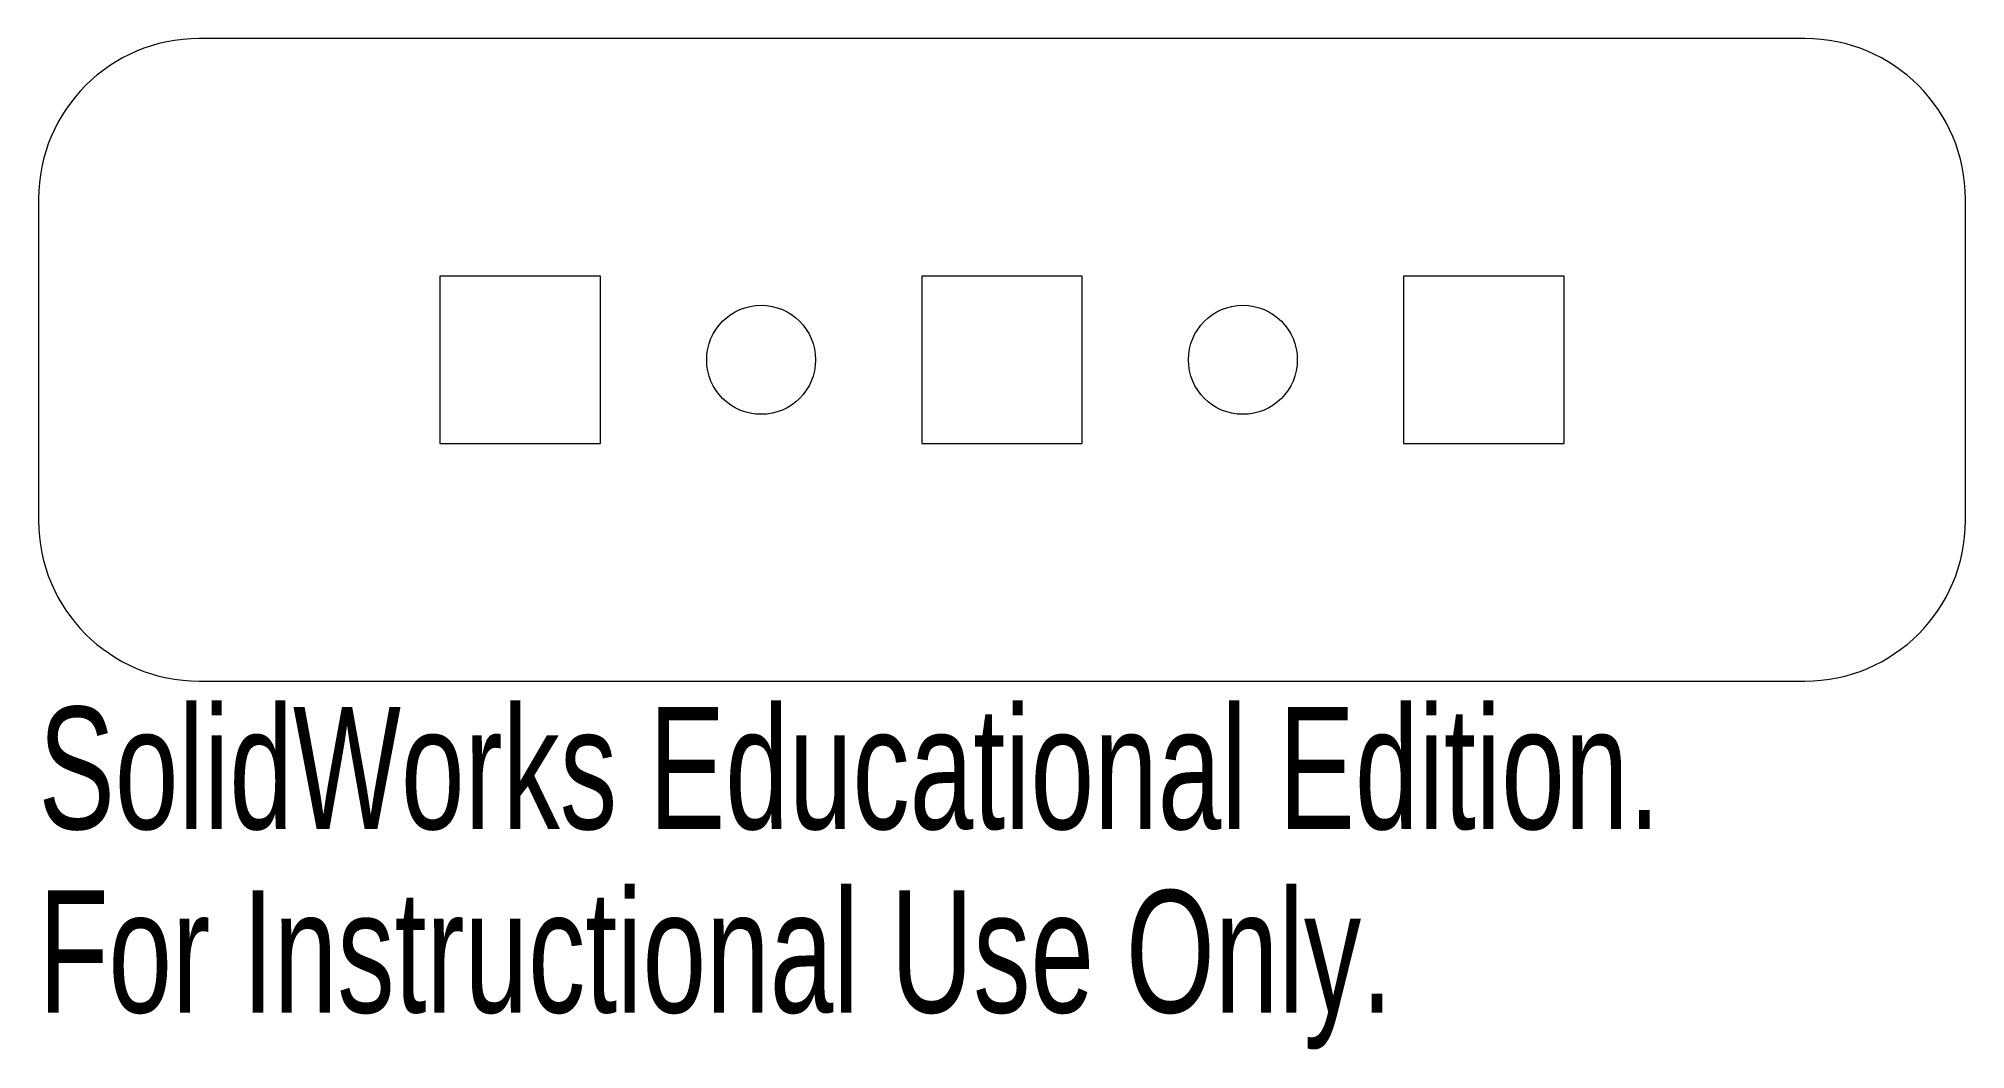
# Model space of a CAD drawing. Header units: inches. Extents: x -1.5 to 1.5, y -1.07 to 0.5.
import ezdxf

# ---------------------------------------------------------------- set-up
doc = ezdxf.new("R2010")
doc.units = ezdxf.units.IN
doc.header["$MEASUREMENT"] = 0
doc.styles.add('SLDTEXTSTYLE0', font='TXT', dxfattribs={"width": 0.7})

msp = doc.modelspace()

# ---------------------------------------------------------------- linework, layer by layer
at = {"color": 7, "linetype": 'Continuous', "lineweight": 15}
for p, q in [((1.25, 0.5), (-1.25, 0.5)), ((-1.5, 0.25), (-1.5, -0.25)), ((1.5, -0.25), (1.5, 0.25)), ((-0.875, 0.13), (-0.875, -0.13)), ((-0.625, 0.13), (-0.875, 0.13)), ((-0.625, -0.13), (-0.625, 0.13)), ((-0.125, 0.13), (-0.125, -0.13)), ((0.125, 0.13), (-0.125, 0.13)), ((0.125, -0.13), (0.125, 0.13)), ((0.625, 0.13), (0.625, -0.13)), ((0.875, 0.13), (0.625, 0.13)), ((0.875, -0.13), (0.875, 0.13)), ((-0.875, -0.13), (-0.625, -0.13)), ((-0.125, -0.13), (0.125, -0.13)), ((0.625, -0.13), (0.875, -0.13)), ((-1.25, -0.5), (1.25, -0.5))]:
    msp.add_line(p, q, dxfattribs=at)
for centre in [(-0.375, 0), (0.375, 0)]:
    msp.add_circle(centre, 0.0848, dxfattribs=at)
for centre, start, end in [((-1.25, 0.25), 90, 180), ((1.25, 0.25), 0, 90), ((-1.25, -0.25), 180, 270), ((1.25, -0.25), 270, 0)]:
    msp.add_arc(centre, 0.25, start, end, dxfattribs=at)

# ---------------------------------------------------------------- texts
at = {"color": 7, "linetype": 'Continuous', "char_height": 0.1903, "attachment_point": 1, "style": 'SLDTEXTSTYLE0'}
for s, insert in [('SolidWorks Educational Edition.', (-1.5, -0.5401)), ('For Instructional Use Only.', (-1.5, -0.8256))]:
    msp.add_mtext(s, dxfattribs=dict(at, insert=insert))

doc.saveas('drawing.dxf')
